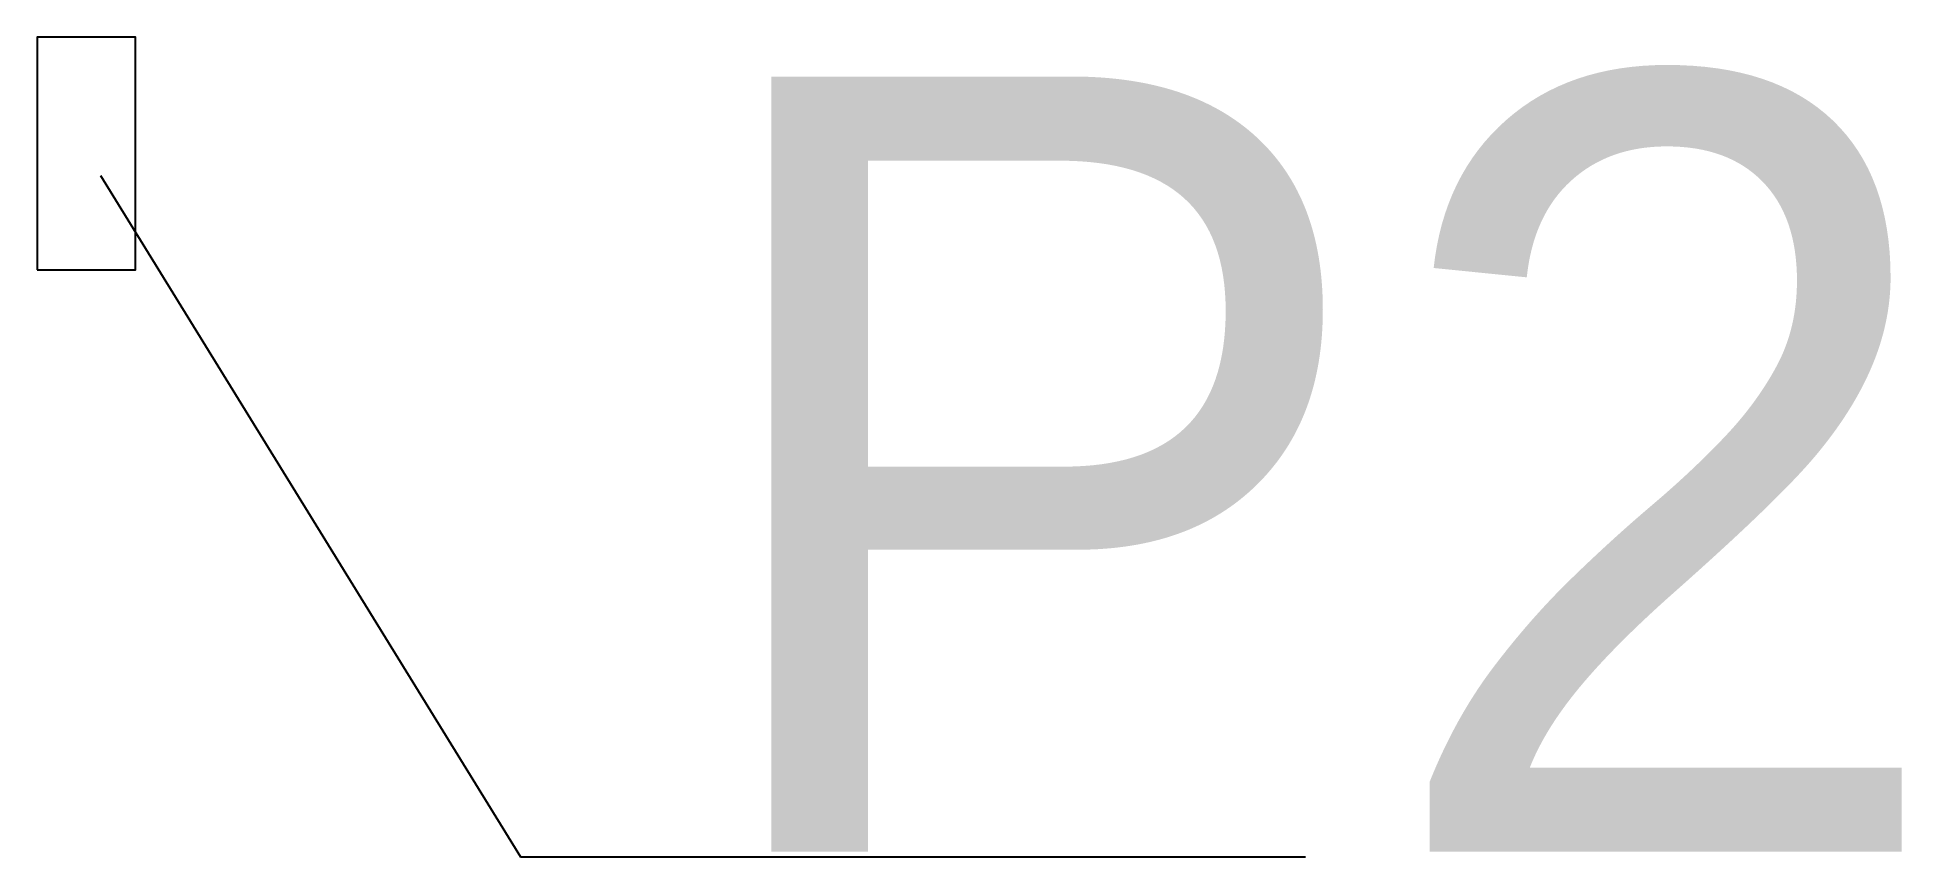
# Model space of a CAD drawing. Header units: metres. Extents: x 6738 to 7460, y 7536 to 7853.
import ezdxf

# ---------------------------------------------------------------- set-up
doc = ezdxf.new("R2010")
doc.units = ezdxf.units.M
doc.layers.add('PUB_TEXT', color=75, linetype='Continuous')

msp = doc.modelspace()

# ---------------------------------------------------------------- linework, layer by layer
for p, q in [((6762.69, 7799.82), (6925.16, 7536.25)), ((6925.16, 7536.25), (7229.08, 7536.25))]:
    msp.add_line(p, q)
msp.add_lwpolyline([(6738.16, 7763.31), (6776.16, 7763.31), (6776.16, 7853.31), (6738.16, 7853.31)], close=True)

# ---------------------------------------------------------------- texts
at = {"layer": 'PUB_TEXT'}
msp.add_text('P2', height=300, dxfattribs=at).set_placement((6989.39, 7538.14))

doc.saveas('drawing.dxf')
